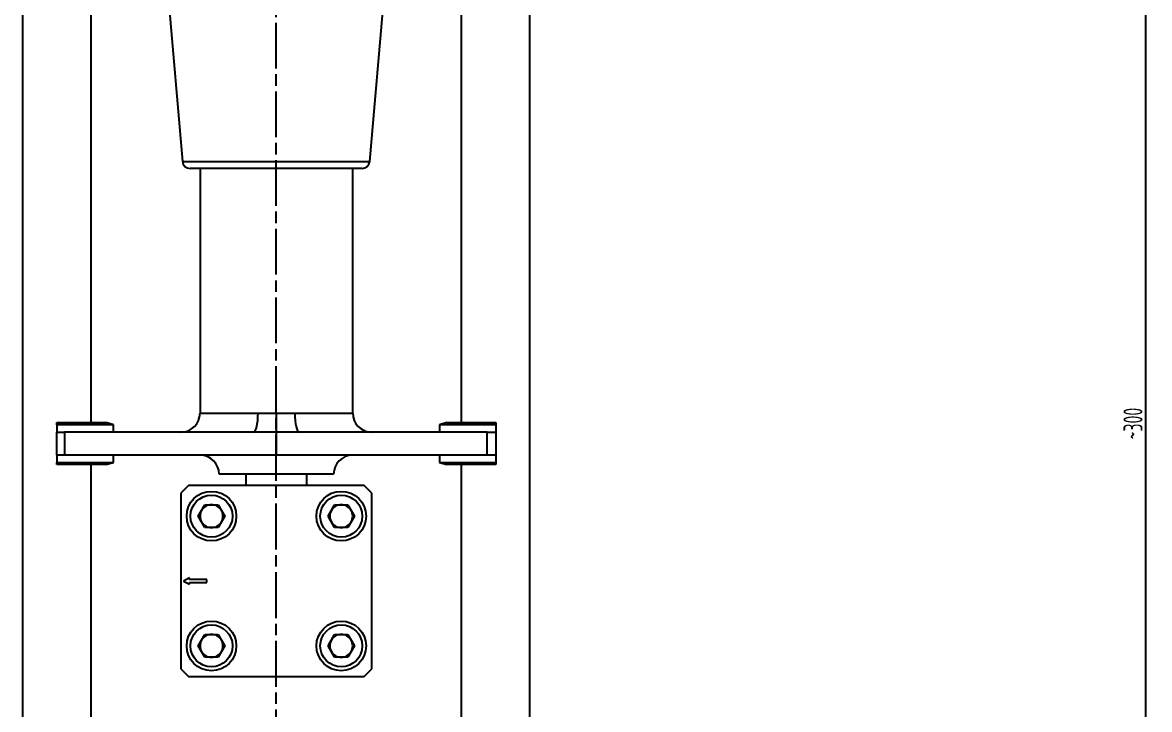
# Model space of a CAD drawing. Header units: millimetres. Extents: x 7829 to 9013, y 2050 to 2917.
# Drawn here: x 8142.4 to 8437.6, y 2377 to 2557 of the extents above; entities that cross this region are included whole.
import ezdxf

# ---------------------------------------------------------------- set-up
doc = ezdxf.new("R2010")
doc.units = ezdxf.units.MM
doc.linetypes.add('AM_ISO08W050', pattern=[18, 12, -1.5, 3, -1.5])
doc.layers.add('AM_5', color=3, linetype='Continuous', lineweight=25)
doc.layers.add('AM_7', color=4, linetype='AM_ISO08W050', lineweight=25)
doc.styles.add('工程字', font='gbenor.shx', dxfattribs={"width": 0.707, "bigfont": 'hztxt.shx'})
doc.dimstyles.new('AM_GB$0', dxfattribs={"dimtxt": 3.5, "dimasz": 2.5, "dimexe": 1, "dimexo": 1, "dimgap": 0.5, "dimtad": 1, "dimdsep": 46, "dimtxsty": '工程字', "dimcen": 0, "dimclrd": 256, "dimclre": 256, "dimclrt": 2, "dimadec": 0, "dimazin": 2, "dimtp": 0.1, "dimtm": 0.1, "dimtfac": 0.71, "dimtmove": 0, "dimatfit": 3, "dimfxl": 0, "dimlwd": -1, "dimlwe": -1, "dimarcsym": 0})

# ---------------------------------------------------------------- blocks, each defined once
blk = doc.blocks.new('*D39')
at = {"layer": 'AM_5', "transparency": 16777216}
for p, q in [((8285.31, 2587.78), (8437.61, 2587.78)), ((8436.61, 2585.28), (8436.61, 2318.55)), ((8278.8, 2316.05), (8437.61, 2316.05))]:
    blk.add_line(p, q, dxfattribs=at)
for points in [[(8436.19, 2585.28), (8437.03, 2585.28), (8436.61, 2587.78)], [(8436.19, 2318.55), (8437.03, 2318.55), (8436.61, 2316.05)]]:
    blk.add_solid(points, dxfattribs=at)
at = {"layer": 'Defpoints', "color": 0, "transparency": 16777216}
for p in [(8284.31, 2587.78), (8277.8, 2316.05), (8436.61, 2316.05)]:
    blk.add_point(p, dxfattribs=at)
at = {"layer": 'AM_5', "color": 2, "transparency": 16777216, "insert": (8433.3, 2451.92), "char_height": 5, "attachment_point": 5, "rotation": 90, "style": '工程字'}
blk.add_mtext('~300', dxfattribs=at)

msp = doc.modelspace()

# ---------------------------------------------------------------- linework, layer by layer
at = {"color": 7, "linetype": 'Continuous', "lineweight": 25}
for p, q in [((8142.378, 2566.079), (8142.378, 2331.329)), ((8160.378, 2452.167), (8160.378, 2566.079)), ((8180.314, 2566.079), (8184.292, 2520.605)), ((8233.339, 2520.605), (8237.317, 2566.079)), ((8257.276, 2566.079), (8257.276, 2452.167)), ((8275.276, 2331.329), (8275.276, 2566.079)), ((8184.292, 2520.605), (8226.156, 2520.605)), ((8224.747, 2518.779), (8186.285, 2518.779)), ((8188.878, 2518.779), (8188.878, 2454.667)), ((8231.346, 2518.779), (8224.747, 2518.779)), ((8226.156, 2520.605), (8233.339, 2520.605)), ((8228.878, 2454.667), (8228.878, 2518.779)), ((8188.878, 2454.667), (8204.08, 2454.667)), ((8208.878, 2449.667), (8208.878, 2454.667)), ((8213.677, 2454.667), (8228.878, 2454.667)), ((8151.378, 2452.167), (8164.178, 2452.167)), ((8151.378, 2451.631), (8151.378, 2452.167)), ((8166.178, 2451.631), (8151.378, 2451.631)), ((8151.378, 2451.631), (8151.378, 2449.667)), ((8166.178, 2451.631), (8164.178, 2452.167)), ((8166.178, 2449.667), (8166.178, 2451.631)), ((8253.578, 2452.167), (8251.578, 2451.631)), ((8251.578, 2451.631), (8251.578, 2449.667)), ((8266.378, 2451.631), (8251.578, 2451.631)), ((8253.578, 2452.167), (8266.378, 2452.167)), ((8266.378, 2452.167), (8266.378, 2451.631)), ((8266.378, 2451.631), (8266.378, 2449.667)), ((8151.378, 2443.667), (8151.378, 2449.667)), ((8151.378, 2449.667), (8153.364, 2449.667)), ((8153.364, 2449.667), (8153.364, 2443.667)), ((8202.88, 2449.667), (8153.364, 2449.667)), ((8208.878, 2449.667), (8202.88, 2449.667)), ((8208.878, 2443.667), (8208.878, 2449.667)), ((8214.876, 2449.667), (8208.878, 2449.667)), ((8264.101, 2449.667), (8214.876, 2449.667)), ((8264.101, 2443.667), (8264.101, 2449.667)), ((8264.101, 2449.667), (8266.378, 2449.667)), ((8266.378, 2449.667), (8266.378, 2443.667)), ((8151.378, 2443.667), (8151.378, 2441.703)), ((8153.364, 2443.667), (8151.378, 2443.667)), ((8151.378, 2441.167), (8151.378, 2441.703)), ((8151.378, 2441.703), (8166.178, 2441.703)), ((8208.878, 2443.667), (8153.364, 2443.667)), ((8164.178, 2441.167), (8166.178, 2441.703)), ((8166.178, 2441.703), (8166.178, 2443.667)), ((8264.101, 2443.667), (8208.878, 2443.667)), ((8251.578, 2443.667), (8251.578, 2441.703)), ((8251.578, 2441.703), (8253.578, 2441.167)), ((8251.578, 2441.703), (8266.378, 2441.703)), ((8266.378, 2443.667), (8264.101, 2443.667)), ((8266.378, 2443.667), (8266.378, 2441.703)), ((8266.378, 2441.703), (8266.378, 2441.167)), ((8164.178, 2441.167), (8151.378, 2441.167)), ((8160.378, 2331.329), (8160.378, 2441.167)), ((8223.878, 2438.667), (8193.878, 2438.667)), ((8200.878, 2438.667), (8200.878, 2435.667)), ((8216.878, 2435.667), (8216.878, 2438.667)), ((8266.378, 2441.167), (8253.578, 2441.167)), ((8257.276, 2441.167), (8257.276, 2331.329)), ((8185.878, 2435.667), (8183.878, 2433.667)), ((8183.878, 2433.667), (8183.878, 2387.667)), ((8231.878, 2435.667), (8185.878, 2435.667)), ((8233.878, 2433.667), (8231.878, 2435.667)), ((8233.878, 2387.667), (8233.878, 2433.667)), ((8188.414, 2427.667), (8190.146, 2430.667)), ((8190.146, 2430.667), (8193.61, 2430.667)), ((8193.61, 2430.667), (8195.342, 2427.667)), ((8222.414, 2427.667), (8224.146, 2430.667)), ((8224.146, 2430.667), (8227.61, 2430.667)), ((8227.61, 2430.667), (8229.342, 2427.667)), ((8190.146, 2424.667), (8188.414, 2427.667)), ((8195.342, 2427.667), (8193.61, 2424.667)), ((8224.146, 2424.667), (8222.414, 2427.667)), ((8229.342, 2427.667), (8227.61, 2424.667)), ((8193.61, 2424.667), (8190.146, 2424.667)), ((8227.61, 2424.667), (8224.146, 2424.667)), ((8186.078, 2411.46), (8184.506, 2410.667)), ((8184.506, 2410.667), (8186.078, 2409.874)), ((8186.078, 2411.064), (8186.078, 2411.46)), ((8190.653, 2411.064), (8186.078, 2411.064)), ((8186.078, 2409.874), (8186.078, 2410.27)), ((8186.078, 2410.27), (8190.653, 2410.27)), ((8190.653, 2410.27), (8190.653, 2411.064)), ((8188.414, 2393.667), (8190.146, 2396.667)), ((8190.146, 2396.667), (8193.61, 2396.667)), ((8193.61, 2396.667), (8195.342, 2393.667)), ((8222.414, 2393.667), (8224.146, 2396.667)), ((8224.146, 2396.667), (8227.61, 2396.667)), ((8227.61, 2396.667), (8229.342, 2393.667)), ((8190.146, 2390.667), (8188.414, 2393.667)), ((8195.342, 2393.667), (8193.61, 2390.667)), ((8224.146, 2390.667), (8222.414, 2393.667)), ((8229.342, 2393.667), (8227.61, 2390.667)), ((8193.61, 2390.667), (8190.146, 2390.667)), ((8227.61, 2390.667), (8224.146, 2390.667)), ((8183.878, 2387.667), (8185.878, 2385.667)), ((8185.878, 2385.667), (8231.878, 2385.667)), ((8231.878, 2385.667), (8233.878, 2387.667))]:
    msp.add_line(p, q, dxfattribs=at)
at = {"color": 7, "linetype": 'Continuous', "lineweight": 25, "flags": 128}
for points in [[(8202.88, 2449.667), (8203.114, 2449.763), (8203.339, 2450.048), (8203.547, 2450.51), (8203.729, 2451.132), (8203.878, 2451.889), (8203.989, 2452.754), (8204.057, 2453.692), (8204.08, 2454.667)], [(8213.677, 2454.667), (8213.7, 2453.692), (8213.768, 2452.754), (8213.879, 2451.889), (8214.028, 2451.132), (8214.21, 2450.51), (8214.417, 2450.048), (8214.642, 2449.763), (8214.876, 2449.667)]]:
    msp.add_lwpolyline(points, dxfattribs=at)
at = {"color": 7, "linetype": 'Continuous', "lineweight": 25}
for centre, radius in [((8191.878, 2427.667), 6.5), ((8191.878, 2427.667), 5.5), ((8225.878, 2427.667), 6.5), ((8225.878, 2427.667), 5.5), ((8191.878, 2393.667), 6.5), ((8191.878, 2393.667), 5.5), ((8225.878, 2393.667), 6.5), ((8225.878, 2393.667), 5.5)]:
    msp.add_circle(centre, radius, dxfattribs=at)
for centre, radius, start, end in [((8186.285, 2520.779), 2, 185, 270), ((8231.346, 2520.779), 2, 270, 355), ((8183.878, 2454.667), 5, 270, 0), ((8233.878, 2454.667), 5, 180, 270), ((8188.878, 2438.667), 5, 0, 90), ((8228.878, 2438.667), 5, 90, 180), ((8191.878, 2427.667), 3, 90, 150), ((8191.878, 2427.667), 3, 30, 90), ((8225.878, 2427.667), 3, 90, 150), ((8225.878, 2427.667), 3, 30, 90), ((8191.878, 2427.667), 3, 150, 210), ((8191.878, 2427.667), 3, 330, 30), ((8225.878, 2427.667), 3, 150, 210), ((8225.878, 2427.667), 3, 330, 30), ((8191.878, 2427.667), 3, 210, 270), ((8191.878, 2427.667), 3, 270, 330), ((8225.878, 2427.667), 3, 210, 270), ((8225.878, 2427.667), 3, 270, 330), ((8191.878, 2393.667), 3, 150, 210), ((8191.878, 2393.667), 3, 90, 150), ((8191.878, 2393.667), 3, 30, 90), ((8191.878, 2393.667), 3, 330, 30), ((8225.878, 2393.667), 3, 150, 210), ((8225.878, 2393.667), 3, 90, 150), ((8225.878, 2393.667), 3, 30, 90), ((8225.878, 2393.667), 3, 330, 30), ((8191.878, 2393.667), 3, 210, 270), ((8191.878, 2393.667), 3, 270, 330), ((8225.878, 2393.667), 3, 210, 270), ((8225.878, 2393.667), 3, 270, 330)]:
    msp.add_arc(centre, radius, start, end, dxfattribs=at)
for points in [[(8204.08, 2454.667), (8205.208, 2454.665), (8206.796, 2454.663), (8208.411, 2454.666), (8208.878, 2454.667)], [(8208.878, 2454.667), (8210.028, 2454.665), (8211.646, 2454.663), (8213.221, 2454.666), (8213.677, 2454.667)]]:
    msp.add_open_spline(points, degree=3, knots=[0, 0, 0, 0, 0.7107516, 1, 1, 1, 1], dxfattribs=at)
at = {"layer": 'AM_7'}
msp.add_line((8208.827, 2310.957), (8208.804, 2721.031), dxfattribs=at)

# ---------------------------------------------------------------- dimensions: what is measured, and where the dimension line sits
at = {"layer": 'AM_5'}
dim = msp.add_linear_dim(base=(8436.612, 2316.053), p1=(8284.314, 2587.785), p2=(8277.802, 2316.053), angle=90, text='~300', dimstyle='AM_GB$0', override={"dimtxt": 5}, dxfattribs=at)
dim.commit()
dim.dimension.update_dxf_attribs({"geometry": '*D39', "text_midpoint": (8433.3, 2451.919)})

doc.saveas('drawing.dxf')
